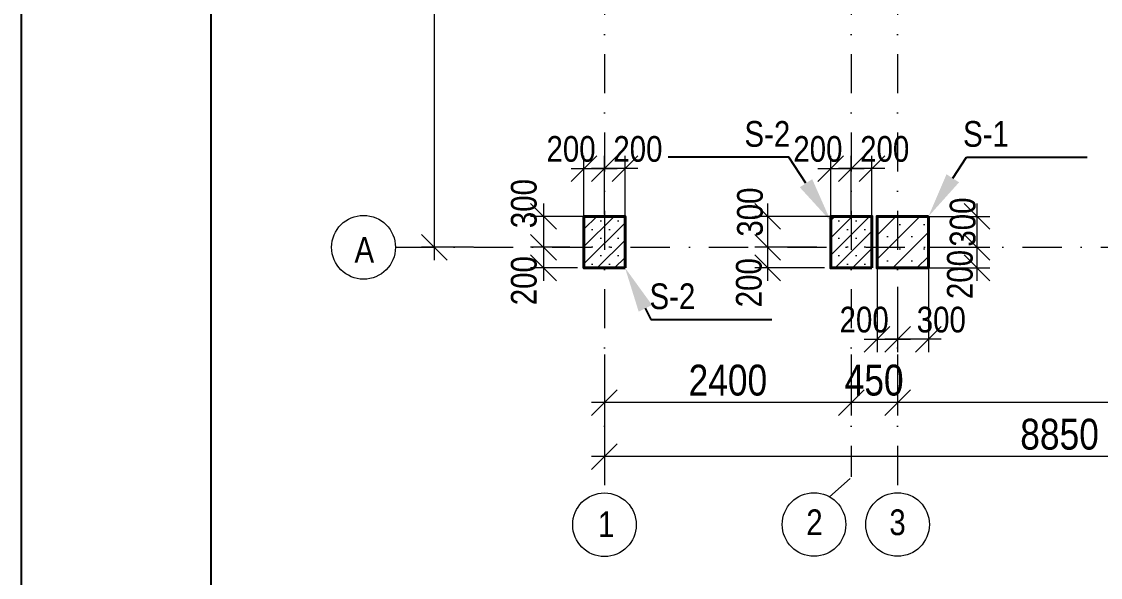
# Model space of a CAD drawing. Header units: millimetres. Extents: x -149347 to 251215, y -2929184 to -2541447.
# Drawn here: x -22970 to -12480, y -2570018 to -2564612 of the extents above; entities that cross this region are included whole.
import ezdxf
from ezdxf import colors
from ezdxf.entities.mleader import LeaderData, LeaderLine
from ezdxf.math import Vec2, Vec3

# ---------------------------------------------------------------- set-up
doc = ezdxf.new("R2010")
doc.units = ezdxf.units.MM
for name, pattern in [('CENTER', [1524, 952.5, -190.5, 190.5, -190.5]), ('DASHDOTX2', [50.8, 25.4, -12.7, 0, -12.7]), ('осевая', [50.8, 31.75, -6.35, 6.35, -6.35])]:
    doc.linetypes.add(name, pattern=pattern)
doc.layers.add('Калонлар', color=2, linetype='Continuous', lineweight=40)
doc.layers.add('оси', color=65, linetype='осевая', lineweight=9)
doc.styles.add('style1', font='A3TI(LA).TTF', dxfattribs={"height": 400})
doc.styles.add('style6', font='ARIALN.TTF', dxfattribs={"height": 300})
doc.dimstyles.new('DIM_100', dxfattribs={"dimscale": 100, "dimtxt": 250, "dimasz": 2.5, "dimexe": 1.25, "dimexo": 0.625, "dimtad": 1, "dimdec": 0, "dimtxsty": 'style1', "dimblk": 'OBLIQUE', "dimcen": 2.5, "dimdle": 1.25, "dimclrd": 251, "dimclre": 251, "dimaunit": 1, "dimadec": 3, "dimazin": 0, "dimtfac": 1, "dimtdec": 0, "dimtmove": 1, "dimatfit": 3, "dimfxl": 1.25, "dimlwd": 5, "dimlwe": 5, "dimarcsym": 0})

# ---------------------------------------------------------------- blocks, each defined once
blk = doc.blocks.new('mekteb')
at = {"color": 0, "lineweight": 25}
blk.add_line((99643, -1849866), (99643, -1821466), dxfattribs=at)
at = {"color": 0, "lineweight": 25, "ltscale": 15}
blk.add_line((101643, -1849366), (101643, -1821966), dxfattribs=at)
blk = doc.blocks.new('_Oblique')
at = {"color": 0, "linetype": 'ByBlock', "lineweight": -2}
blk.add_line((-0.5, -0.5), (0.5, 0.5), dxfattribs=at)
blk = doc.blocks.new('*D269')
at = {"color": 251, "lineweight": 5, "ltscale": 50, "transparency": 16777216}
for p, q in [((-14452, -2567849), (-14452, -2568442)), ((-8452, -2567849), (-8452, -2568442))]:
    blk.add_line(p, q, dxfattribs=at)
at = {"color": 251, "linetype": 'ByBlock', "lineweight": 5, "ltscale": 50, "transparency": 16777216}
blk.add_line((-8327, -2568317), (-14577, -2568317), dxfattribs=at)
at = {"layer": 'Defpoints', "color": 0, "lineweight": 15, "ltscale": 50, "transparency": 16777216}
for p in [(-14452, -2567787), (-8452, -2567787), (-14452, -2568317)]:
    blk.add_point(p, dxfattribs=at)
at = {"color": 251, "lineweight": 5, "ltscale": 50, "transparency": 16777216, "xscale": 250, "yscale": 250, "zscale": 250, "rotation": 180}
blk.add_blockref('_Oblique', (-14452, -2568317), dxfattribs=at)
at = {"color": 251, "lineweight": 5, "ltscale": 50, "transparency": 16777216, "xscale": 250, "yscale": 250, "zscale": 250}
blk.add_blockref('_Oblique', (-8452, -2568317), dxfattribs=at)
at = {"color": 0, "lineweight": 15, "ltscale": 50, "transparency": 16777216, "insert": (-11452, -2568101), "char_height": 300, "attachment_point": 5, "style": 'style6'}
blk.add_mtext('6000', dxfattribs=at)
blk = doc.blocks.new('*D237')
at = {"color": 251, "linetype": 'ByBlock', "lineweight": 5, "ltscale": 50, "transparency": 16777216}
blk.add_line((-13679, -2567132), (-13679, -2566682), dxfattribs=at)
at = {"color": 251, "lineweight": 5, "ltscale": 50, "transparency": 16777216}
for p, q in [((-14157, -2566807), (-13554, -2566807)), ((-14409, -2567007), (-13554, -2567007))]:
    blk.add_line(p, q, dxfattribs=at)
at = {"layer": 'Defpoints', "color": 0, "lineweight": 15, "ltscale": 50, "transparency": 16777216}
for p in [(-14220, -2566807), (-13679, -2566807), (-14472, -2567007)]:
    blk.add_point(p, dxfattribs=at)
at = {"color": 251, "lineweight": 5, "ltscale": 50, "transparency": 16777216, "xscale": 250, "yscale": 250, "zscale": 250}
for p, rotation in [((-13679, -2566807), 90), ((-13679, -2567007), 270)]:
    blk.add_blockref('_Oblique', p, dxfattribs=dict(at, rotation=rotation))
at = {"color": 0, "lineweight": 15, "ltscale": 50, "transparency": 16777216, "insert": (-13845, -2567072), "char_height": 300, "attachment_point": 5, "rotation": 90, "style": 'style6'}
blk.add_mtext('{\\H0.83333x;200}', dxfattribs=at)
blk = doc.blocks.new('*D238')
at = {"color": 251, "linetype": 'ByBlock', "lineweight": 5, "ltscale": 50, "transparency": 16777216}
blk.add_line((-13679, -2566932), (-13679, -2566382), dxfattribs=at)
at = {"color": 251, "lineweight": 5, "ltscale": 50, "transparency": 16777216}
for p, q in [((-14182, -2566507), (-13554, -2566507)), ((-14154, -2566807), (-13554, -2566807))]:
    blk.add_line(p, q, dxfattribs=at)
at = {"layer": 'Defpoints', "color": 0, "lineweight": 15, "ltscale": 50, "transparency": 16777216}
for p in [(-14245, -2566507), (-13679, -2566507), (-14217, -2566807)]:
    blk.add_point(p, dxfattribs=at)
at = {"color": 251, "lineweight": 5, "ltscale": 50, "transparency": 16777216, "xscale": 250, "yscale": 250, "zscale": 250}
for p, rotation in [((-13679, -2566507), 90), ((-13679, -2566807), 270)]:
    blk.add_blockref('_Oblique', p, dxfattribs=dict(at, rotation=rotation))
at = {"color": 0, "lineweight": 15, "ltscale": 50, "transparency": 16777216, "insert": (-13818, -2566562), "char_height": 300, "attachment_point": 5, "rotation": 90, "style": 'style6'}
blk.add_mtext('{\\H0.83333x;300}', dxfattribs=at)
blk = doc.blocks.new('*D242')
at = {"color": 251, "lineweight": 5, "ltscale": 50, "transparency": 16777216}
for p, q in [((-14902, -2567849), (-14902, -2568442)), ((-14452, -2567849), (-14452, -2568442))]:
    blk.add_line(p, q, dxfattribs=at)
at = {"color": 251, "linetype": 'ByBlock', "lineweight": 5, "ltscale": 50, "transparency": 16777216}
blk.add_line((-14327, -2568317), (-15027, -2568317), dxfattribs=at)
at = {"layer": 'Defpoints', "color": 0, "lineweight": 15, "ltscale": 50, "transparency": 16777216}
for p in [(-14902, -2567787), (-14452, -2567787), (-14902, -2568317)]:
    blk.add_point(p, dxfattribs=at)
at = {"color": 251, "lineweight": 5, "ltscale": 50, "transparency": 16777216, "xscale": 250, "yscale": 250, "zscale": 250, "rotation": 180}
blk.add_blockref('_Oblique', (-14902, -2568317), dxfattribs=at)
at = {"color": 251, "lineweight": 5, "ltscale": 50, "transparency": 16777216, "xscale": 250, "yscale": 250, "zscale": 250}
blk.add_blockref('_Oblique', (-14452, -2568317), dxfattribs=at)
at = {"color": 0, "lineweight": 15, "ltscale": 50, "transparency": 16777216, "insert": (-14680, -2568101), "char_height": 300, "attachment_point": 5, "style": 'style6'}
blk.add_mtext('450', dxfattribs=at)
blk = doc.blocks.new('*D250')
at = {"color": 251, "lineweight": 5, "ltscale": 50, "transparency": 16777216}
for p, q in [((-14152, -2566847), (-14152, -2567827)), ((-14452, -2567192), (-14452, -2567827))]:
    blk.add_line(p, q, dxfattribs=at)
at = {"color": 251, "linetype": 'ByBlock', "lineweight": 5, "ltscale": 50, "transparency": 16777216}
blk.add_line((-14027, -2567702), (-14577, -2567702), dxfattribs=at)
at = {"layer": 'Defpoints', "color": 0, "lineweight": 15, "ltscale": 50, "transparency": 16777216}
for p in [(-14152, -2566784), (-14452, -2567129), (-14452, -2567702)]:
    blk.add_point(p, dxfattribs=at)
at = {"color": 251, "lineweight": 5, "ltscale": 50, "transparency": 16777216, "xscale": 250, "yscale": 250, "zscale": 250, "rotation": 180}
blk.add_blockref('_Oblique', (-14452, -2567702), dxfattribs=at)
at = {"color": 251, "lineweight": 5, "ltscale": 50, "transparency": 16777216, "xscale": 250, "yscale": 250, "zscale": 250}
blk.add_blockref('_Oblique', (-14152, -2567702), dxfattribs=at)
at = {"color": 0, "lineweight": 15, "ltscale": 50, "transparency": 16777216, "insert": (-14027, -2567512), "char_height": 300, "attachment_point": 5, "style": 'style6'}
blk.add_mtext('{\\H0.83333x;300}', dxfattribs=at)
blk = doc.blocks.new('*D251')
at = {"color": 251, "lineweight": 5, "ltscale": 50, "transparency": 16777216}
for p, q in [((-14652, -2566847), (-14652, -2567827)), ((-14452, -2567192), (-14452, -2567827))]:
    blk.add_line(p, q, dxfattribs=at)
at = {"color": 251, "linetype": 'ByBlock', "lineweight": 5, "ltscale": 50, "transparency": 16777216}
blk.add_line((-14777, -2567702), (-14327, -2567702), dxfattribs=at)
at = {"layer": 'Defpoints', "color": 0, "lineweight": 15, "ltscale": 50, "transparency": 16777216}
for p in [(-14652, -2566784), (-14452, -2567129), (-14452, -2567702)]:
    blk.add_point(p, dxfattribs=at)
at = {"color": 251, "lineweight": 5, "ltscale": 50, "transparency": 16777216, "xscale": 250, "yscale": 250, "zscale": 250, "rotation": 180}
blk.add_blockref('_Oblique', (-14652, -2567702), dxfattribs=at)
at = {"color": 251, "lineweight": 5, "ltscale": 50, "transparency": 16777216, "xscale": 250, "yscale": 250, "zscale": 250}
blk.add_blockref('_Oblique', (-14452, -2567702), dxfattribs=at)
at = {"color": 0, "lineweight": 15, "ltscale": 50, "transparency": 16777216, "insert": (-14777, -2567512), "char_height": 300, "attachment_point": 5, "style": 'style6'}
blk.add_mtext('{\\H0.83333x;200}', dxfattribs=at)
blk = doc.blocks.new('*D255')
at = {"color": 251, "linetype": 'ByBlock', "lineweight": 5, "ltscale": 50, "transparency": 16777216}
blk.add_line((-15716, -2566382), (-15716, -2566932), dxfattribs=at)
at = {"color": 251, "lineweight": 5, "ltscale": 50, "transparency": 16777216}
for p, q in [((-15106, -2566507), (-15841, -2566507)), ((-15238, -2566807), (-15841, -2566807))]:
    blk.add_line(p, q, dxfattribs=at)
at = {"layer": 'Defpoints', "color": 0, "lineweight": 15, "ltscale": 50, "transparency": 16777216}
for p in [(-15044, -2566507), (-15716, -2566807), (-15175, -2566807)]:
    blk.add_point(p, dxfattribs=at)
at = {"color": 251, "lineweight": 5, "ltscale": 50, "transparency": 16777216, "xscale": 250, "yscale": 250, "zscale": 250}
for p, rotation in [((-15716, -2566507), 90), ((-15716, -2566807), 270)]:
    blk.add_blockref('_Oblique', p, dxfattribs=dict(at, rotation=rotation))
at = {"color": 0, "lineweight": 15, "ltscale": 50, "transparency": 16777216, "insert": (-15886, -2566465), "char_height": 300, "attachment_point": 5, "rotation": 90, "style": 'style6'}
blk.add_mtext('{\\H0.83333x;300}', dxfattribs=at)
blk = doc.blocks.new('*D256')
at = {"color": 251, "linetype": 'ByBlock', "lineweight": 5, "ltscale": 50, "transparency": 16777216}
blk.add_line((-15716, -2566682), (-15716, -2567132), dxfattribs=at)
at = {"color": 251, "lineweight": 5, "ltscale": 50, "transparency": 16777216}
for p, q in [((-15241, -2566807), (-15841, -2566807)), ((-15164, -2567007), (-15841, -2567007))]:
    blk.add_line(p, q, dxfattribs=at)
at = {"layer": 'Defpoints', "color": 0, "lineweight": 15, "ltscale": 50, "transparency": 16777216}
for p in [(-15178, -2566807), (-15716, -2567007), (-15102, -2567007)]:
    blk.add_point(p, dxfattribs=at)
at = {"color": 251, "lineweight": 5, "ltscale": 50, "transparency": 16777216, "xscale": 250, "yscale": 250, "zscale": 250}
for p, rotation in [((-15716, -2566807), 90), ((-15716, -2567007), 270)]:
    blk.add_blockref('_Oblique', p, dxfattribs=dict(at, rotation=rotation))
at = {"color": 0, "lineweight": 15, "ltscale": 50, "transparency": 16777216, "insert": (-15897, -2567152), "char_height": 300, "attachment_point": 5, "rotation": 90, "style": 'style6'}
blk.add_mtext('{\\H0.83333x;200}', dxfattribs=at)
blk = doc.blocks.new('*D258')
at = {"color": 251, "lineweight": 5, "ltscale": 50, "transparency": 16777216}
for p, q in [((-15102, -2566625), (-15102, -2565917)), ((-14902, -2566488), (-14902, -2565917))]:
    blk.add_line(p, q, dxfattribs=at)
at = {"color": 251, "linetype": 'ByBlock', "lineweight": 5, "ltscale": 50, "transparency": 16777216}
blk.add_line((-15227, -2566042), (-14777, -2566042), dxfattribs=at)
at = {"layer": 'Defpoints', "color": 0, "lineweight": 15, "ltscale": 50, "transparency": 16777216}
for p in [(-14902, -2566042), (-14902, -2566551), (-15102, -2566687)]:
    blk.add_point(p, dxfattribs=at)
at = {"color": 251, "lineweight": 5, "ltscale": 50, "transparency": 16777216, "xscale": 250, "yscale": 250, "zscale": 250, "rotation": 180}
blk.add_blockref('_Oblique', (-15102, -2566042), dxfattribs=at)
at = {"color": 251, "lineweight": 5, "ltscale": 50, "transparency": 16777216, "xscale": 250, "yscale": 250, "zscale": 250}
blk.add_blockref('_Oblique', (-14902, -2566042), dxfattribs=at)
at = {"color": 0, "lineweight": 15, "ltscale": 50, "transparency": 16777216, "insert": (-15227, -2565852), "char_height": 300, "attachment_point": 5, "style": 'style6'}
blk.add_mtext('{\\H0.83333x;200}', dxfattribs=at)
blk = doc.blocks.new('*D259')
at = {"color": 251, "lineweight": 5, "ltscale": 50, "transparency": 16777216}
for p, q in [((-14902, -2566488), (-14902, -2565917)), ((-14702, -2566625), (-14702, -2565917))]:
    blk.add_line(p, q, dxfattribs=at)
at = {"color": 251, "linetype": 'ByBlock', "lineweight": 5, "ltscale": 50, "transparency": 16777216}
blk.add_line((-14577, -2566042), (-15027, -2566042), dxfattribs=at)
at = {"layer": 'Defpoints', "color": 0, "lineweight": 15, "ltscale": 50, "transparency": 16777216}
for p in [(-14902, -2566042), (-14902, -2566551), (-14702, -2566687)]:
    blk.add_point(p, dxfattribs=at)
at = {"color": 251, "lineweight": 5, "ltscale": 50, "transparency": 16777216, "xscale": 250, "yscale": 250, "zscale": 250, "rotation": 180}
blk.add_blockref('_Oblique', (-14902, -2566042), dxfattribs=at)
at = {"color": 251, "lineweight": 5, "ltscale": 50, "transparency": 16777216, "xscale": 250, "yscale": 250, "zscale": 250}
blk.add_blockref('_Oblique', (-14702, -2566042), dxfattribs=at)
at = {"color": 0, "lineweight": 15, "ltscale": 50, "transparency": 16777216, "insert": (-14577, -2565852), "char_height": 300, "attachment_point": 5, "style": 'style6'}
blk.add_mtext('{\\H0.83333x;200}', dxfattribs=at)
blk = doc.blocks.new('*D260')
at = {"color": 251, "lineweight": 5, "ltscale": 50, "transparency": 16777216}
for p, q in [((-17302, -2567849), (-17302, -2568442)), ((-14902, -2567849), (-14902, -2568442))]:
    blk.add_line(p, q, dxfattribs=at)
at = {"color": 251, "linetype": 'ByBlock', "lineweight": 5, "ltscale": 50, "transparency": 16777216}
blk.add_line((-14777, -2568317), (-17427, -2568317), dxfattribs=at)
at = {"layer": 'Defpoints', "color": 0, "lineweight": 15, "ltscale": 50, "transparency": 16777216}
for p in [(-17302, -2567787), (-14902, -2567787), (-17302, -2568317)]:
    blk.add_point(p, dxfattribs=at)
at = {"color": 251, "lineweight": 5, "ltscale": 50, "transparency": 16777216, "xscale": 250, "yscale": 250, "zscale": 250, "rotation": 180}
blk.add_blockref('_Oblique', (-17302, -2568317), dxfattribs=at)
at = {"color": 251, "lineweight": 5, "ltscale": 50, "transparency": 16777216, "xscale": 250, "yscale": 250, "zscale": 250}
blk.add_blockref('_Oblique', (-14902, -2568317), dxfattribs=at)
at = {"color": 0, "lineweight": 15, "ltscale": 50, "transparency": 16777216, "insert": (-16102, -2568101), "char_height": 300, "attachment_point": 5, "style": 'style6'}
blk.add_mtext('2400', dxfattribs=at)
blk = doc.blocks.new('*D265')
at = {"color": 251, "linetype": 'ByBlock', "lineweight": 5, "ltscale": 50, "transparency": 16777216}
blk.add_line((-17895, -2566382), (-17895, -2566932), dxfattribs=at)
at = {"color": 251, "lineweight": 5, "ltscale": 50, "transparency": 16777216}
for p, q in [((-17506, -2566507), (-18020, -2566507)), ((-17638, -2566807), (-18020, -2566807))]:
    blk.add_line(p, q, dxfattribs=at)
at = {"layer": 'Defpoints', "color": 0, "lineweight": 15, "ltscale": 50, "transparency": 16777216}
for p in [(-17444, -2566507), (-17895, -2566807), (-17575, -2566807)]:
    blk.add_point(p, dxfattribs=at)
at = {"color": 251, "lineweight": 5, "ltscale": 50, "transparency": 16777216, "xscale": 250, "yscale": 250, "zscale": 250}
for p, rotation in [((-17895, -2566507), 90), ((-17895, -2566807), 270)]:
    blk.add_blockref('_Oblique', p, dxfattribs=dict(at, rotation=rotation))
at = {"color": 0, "lineweight": 15, "ltscale": 50, "transparency": 16777216, "insert": (-18085, -2566382), "char_height": 300, "attachment_point": 5, "rotation": 90, "style": 'style6'}
blk.add_mtext('{\\H0.83333x;300}', dxfattribs=at)
blk = doc.blocks.new('*D266')
at = {"color": 251, "linetype": 'ByBlock', "lineweight": 5, "ltscale": 50, "transparency": 16777216}
blk.add_line((-17895, -2566682), (-17895, -2567132), dxfattribs=at)
at = {"color": 251, "lineweight": 5, "ltscale": 50, "transparency": 16777216}
for p, q in [((-17641, -2566807), (-18020, -2566807)), ((-17564, -2567007), (-18020, -2567007))]:
    blk.add_line(p, q, dxfattribs=at)
at = {"layer": 'Defpoints', "color": 0, "lineweight": 15, "ltscale": 50, "transparency": 16777216}
for p in [(-17578, -2566807), (-17895, -2567007), (-17502, -2567007)]:
    blk.add_point(p, dxfattribs=at)
at = {"color": 251, "lineweight": 5, "ltscale": 50, "transparency": 16777216, "xscale": 250, "yscale": 250, "zscale": 250}
for p, rotation in [((-17895, -2566807), 90), ((-17895, -2567007), 270)]:
    blk.add_blockref('_Oblique', p, dxfattribs=dict(at, rotation=rotation))
at = {"color": 0, "lineweight": 15, "ltscale": 50, "transparency": 16777216, "insert": (-18085, -2567132), "char_height": 300, "attachment_point": 5, "rotation": 90, "style": 'style6'}
blk.add_mtext('{\\H0.83333x;200}', dxfattribs=at)
blk = doc.blocks.new('*D267')
at = {"color": 251, "lineweight": 5, "ltscale": 50, "transparency": 16777216}
for p, q in [((-17502, -2566625), (-17502, -2565917)), ((-17302, -2566488), (-17302, -2565917))]:
    blk.add_line(p, q, dxfattribs=at)
at = {"color": 251, "linetype": 'ByBlock', "lineweight": 5, "ltscale": 50, "transparency": 16777216}
blk.add_line((-17627, -2566042), (-17177, -2566042), dxfattribs=at)
at = {"layer": 'Defpoints', "color": 0, "lineweight": 15, "ltscale": 50, "transparency": 16777216}
for p in [(-17302, -2566042), (-17302, -2566551), (-17502, -2566687)]:
    blk.add_point(p, dxfattribs=at)
at = {"color": 251, "lineweight": 5, "ltscale": 50, "transparency": 16777216, "xscale": 250, "yscale": 250, "zscale": 250, "rotation": 180}
blk.add_blockref('_Oblique', (-17502, -2566042), dxfattribs=at)
at = {"color": 251, "lineweight": 5, "ltscale": 50, "transparency": 16777216, "xscale": 250, "yscale": 250, "zscale": 250}
blk.add_blockref('_Oblique', (-17302, -2566042), dxfattribs=at)
at = {"color": 0, "lineweight": 15, "ltscale": 50, "transparency": 16777216, "insert": (-17627, -2565852), "char_height": 300, "attachment_point": 5, "style": 'style6'}
blk.add_mtext('{\\H0.83333x;200}', dxfattribs=at)
blk = doc.blocks.new('*D268')
at = {"color": 251, "lineweight": 5, "ltscale": 50, "transparency": 16777216}
for p, q in [((-17302, -2566488), (-17302, -2565917)), ((-17102, -2566625), (-17102, -2565917))]:
    blk.add_line(p, q, dxfattribs=at)
at = {"color": 251, "linetype": 'ByBlock', "lineweight": 5, "ltscale": 50, "transparency": 16777216}
blk.add_line((-16977, -2566042), (-17427, -2566042), dxfattribs=at)
at = {"layer": 'Defpoints', "color": 0, "lineweight": 15, "ltscale": 50, "transparency": 16777216}
for p in [(-17302, -2566042), (-17302, -2566551), (-17102, -2566687)]:
    blk.add_point(p, dxfattribs=at)
at = {"color": 251, "lineweight": 5, "ltscale": 50, "transparency": 16777216, "xscale": 250, "yscale": 250, "zscale": 250, "rotation": 180}
blk.add_blockref('_Oblique', (-17302, -2566042), dxfattribs=at)
at = {"color": 251, "lineweight": 5, "ltscale": 50, "transparency": 16777216, "xscale": 250, "yscale": 250, "zscale": 250}
blk.add_blockref('_Oblique', (-17102, -2566042), dxfattribs=at)
at = {"color": 0, "lineweight": 15, "ltscale": 50, "transparency": 16777216, "insert": (-16977, -2565852), "char_height": 300, "attachment_point": 5, "style": 'style6'}
blk.add_mtext('{\\H0.83333x;200}', dxfattribs=at)
blk = doc.blocks.new('*D234')
at = {"color": 251, "linetype": 'ByBlock', "lineweight": 5, "ltscale": 50, "transparency": 16777216}
blk.add_line((-18957, -2560682), (-18957, -2566932), dxfattribs=at)
at = {"color": 251, "lineweight": 5, "ltscale": 50, "transparency": 16777216}
for p, q in [((-18575, -2560807), (-19082, -2560807)), ((-18575, -2566807), (-19082, -2566807))]:
    blk.add_line(p, q, dxfattribs=at)
at = {"layer": 'Defpoints', "color": 0, "lineweight": 15, "ltscale": 50, "transparency": 16777216}
for p in [(-18512, -2560807), (-18957, -2566807), (-18512, -2566807)]:
    blk.add_point(p, dxfattribs=at)
at = {"color": 251, "lineweight": 5, "ltscale": 50, "transparency": 16777216, "xscale": 250, "yscale": 250, "zscale": 250}
for p, rotation in [((-18957, -2560807), 90), ((-18957, -2566807), 270)]:
    blk.add_blockref('_Oblique', p, dxfattribs=dict(at, rotation=rotation))
at = {"color": 0, "lineweight": 15, "ltscale": 50, "transparency": 16777216, "insert": (-19173, -2563807), "char_height": 300, "attachment_point": 5, "rotation": 90, "style": 'style6'}
blk.add_mtext('6000', dxfattribs=at)
blk = doc.blocks.new('*D270')
at = {"color": 251, "lineweight": 5, "ltscale": 50, "transparency": 16777216}
for p, q in [((-17302, -2568379), (-17302, -2568968)), ((-8452, -2568379), (-8452, -2568968))]:
    blk.add_line(p, q, dxfattribs=at)
at = {"color": 251, "linetype": 'ByBlock', "lineweight": 5, "ltscale": 50, "transparency": 16777216}
blk.add_line((-8327, -2568843), (-17427, -2568843), dxfattribs=at)
at = {"layer": 'Defpoints', "color": 0, "lineweight": 15, "ltscale": 50, "transparency": 16777216}
for p in [(-17302, -2568317), (-8452, -2568317), (-17302, -2568843)]:
    blk.add_point(p, dxfattribs=at)
at = {"color": 251, "lineweight": 5, "ltscale": 50, "transparency": 16777216, "xscale": 250, "yscale": 250, "zscale": 250, "rotation": 180}
blk.add_blockref('_Oblique', (-17302, -2568843), dxfattribs=at)
at = {"color": 251, "lineweight": 5, "ltscale": 50, "transparency": 16777216, "xscale": 250, "yscale": 250, "zscale": 250}
blk.add_blockref('_Oblique', (-8452, -2568843), dxfattribs=at)
at = {"color": 0, "lineweight": 15, "ltscale": 50, "transparency": 16777216, "insert": (-12877, -2568627), "char_height": 300, "attachment_point": 5, "style": 'style6'}
blk.add_mtext('8850', dxfattribs=at)

msp = doc.modelspace()

# ---------------------------------------------------------------- hatches: boundary and pattern name
at = {"lineweight": 15, "ltscale": 50}
h = msp.add_hatch(dxfattribs=at)
h.set_pattern_fill('SACNCR', color=4, scale=50)
h.set_pattern_definition([(45, (-577200.02, -4062.64), (-84.189901, 84.189901), []), (45, (-577115.83, -4062.64), (-84.189901, 84.189901), [0, -119.0625])])
h.paths.add_polyline_path([(-17501.9593, -2567006.88073), (-17101.9593, -2567006.88073), (-17101.9593, -2566506.88073), (-17501.9593, -2566506.88073)])
h = msp.add_hatch(dxfattribs=at)
h.set_pattern_fill('SACNCR', color=4, scale=50)
h.set_pattern_definition([(45, (-579600.02, -4062.64), (-84.189901, 84.189901), []), (45, (-579515.83, -4062.64), (-84.189901, 84.189901), [0, -119.0625])])
h.paths.add_polyline_path([(-15101.9593, -2567006.88073), (-14701.9593, -2567006.88073), (-14701.9593, -2566506.88073), (-15101.9593, -2566506.88073)])
h = msp.add_hatch(dxfattribs=at)
h.set_pattern_fill('SACNCR', color=4, scale=70)
h.set_pattern_definition([(45, (-812971.96, 26935.38), (-117.865862, 117.865862), []), (45, (-812854.1, 26935.38), (-117.865862, 117.865862), [0, -166.6875])])
h.paths.add_polyline_path([(-14651.9593, -2567006.88073), (-14151.9593, -2567006.88073), (-14151.9593, -2566506.88073), (-14651.9593, -2566506.88073)])

# ---------------------------------------------------------------- linework, layer by layer
at = {"color": 1, "linetype": 'DASHDOTX2', "lineweight": 13, "ltscale": 15}
for p, q in [((-17301.9593, -2559592.8642), (-17301.9593, -2569196.7443)), ((-14901.9593, -2559592.8642), (-14901.9593, -2569038.36587)), ((-14451.9593, -2559592.8642), (-14451.9593, -2569193.91104)), ((-19334.12676, -2566806.88073), (-7042.98978, -2566806.88073))]:
    msp.add_line(p, q, dxfattribs=at)
at = {"color": 231, "lineweight": 15, "ltscale": 50}
for centre, radius in [((-19644.46729, -2566806.88073), 310.34053), ((-15264.90884, -2569503.07726), 309.16622), ((-14451.9593, -2569503.07726), 309.16622), ((-17301.9593, -2569505.91052), 309.16622)]:
    msp.add_circle(centre, radius, dxfattribs=at)
at = {"layer": 'Калонлар', "color": 3}
for points in [[(-17101.9593, -2567006.88073), (-17101.9593, -2566506.88073), (-17501.9593, -2566506.88073), (-17501.9593, -2567006.88073)], [(-14701.9593, -2567006.88073), (-14701.9593, -2566506.88073), (-15101.9593, -2566506.88073), (-15101.9593, -2567006.88073)]]:
    msp.add_lwpolyline(points, close=True, dxfattribs=at)
at = {"layer": 'Калонлар', "color": 1}
msp.add_lwpolyline([(-14151.9593, -2566506.88073), (-14151.9593, -2567006.88073), (-14651.9593, -2567006.88073), (-14651.9593, -2566506.88073)], close=True, dxfattribs=at)
at = {"layer": 'оси', "color": 59, "linetype": 'CENTER', "ltscale": 20, "true_color": 0x5c5330}
msp.add_line((-15112.48375, -2569234.09707), (-14912.06649, -2569054.85482), dxfattribs=at)

# ---------------------------------------------------------------- block references
at = {"lineweight": 15, "xscale": 0.921676330974804, "yscale": 0.921676330974804, "zscale": 0.921676330974804}
msp.add_blockref('mekteb', (-114808.40342, -874519.4486), dxfattribs=at)

# ---------------------------------------------------------------- texts
at = {"color": 231, "lineweight": 15, "ltscale": 50, "char_height": 250, "style": 'style6'}
for s, insert, attachment_point in [('{\\fArial Narrow|b0|i0|c238|p34;A}', (-19732.67247, -2566956.41871), 7), ('{\\fArial Narrow|b0|i0|c238|p34;1}', (-17365.16362, -2569375.62867), 1), ('{\\fArial Narrow|b0|i0|c238|p34;2}', (-15339.74539, -2569356.60411), 1), ('{\\fArial Narrow|b0|i0|c238|p34;3}', (-14532.16762, -2569356.52364), 1)]:
    msp.add_mtext_dynamic_manual_height_columns(s, width=157.5516269, gutter_width=12.5, heights=[0], dxfattribs=dict(at, insert=insert, attachment_point=attachment_point))

# ---------------------------------------------------------------- dimensions: what is measured, and where the dimension line sits
at = {"color": 231, "lineweight": 15, "ltscale": 50}
for base, p1, p2, angle, picture, middle in [((-18957.43965, -2566806.88073), (-18512.10834, -2560806.88073), (-18512.10834, -2566806.88073), 90, '*D234', (-19173.11155, -2563806.88073)), ((-17301.9593, -2568316.7082), (-14901.9593, -2567786.85144), (-17301.9593, -2567786.85144), 180, '*D260', (-16101.9593, -2568101.03631)), ((-14451.9593, -2568316.7082), (-8451.9593, -2567786.85144), (-14451.9593, -2567786.85144), 180, '*D269', (-11451.9593, -2568101.03631)), ((-17301.9593, -2568842.98983), (-8451.9593, -2568316.7082), (-17301.9593, -2568316.7082), 180, '*D270', (-12876.9593, -2568627.31793))]:
    dim = msp.add_linear_dim(base=base, p1=p1, p2=p2, angle=angle, dimstyle='DIM_100', override={"dimtxsty": 'style6'}, dxfattribs=at)
    dim.commit()
    dim.dimension.update_dxf_attribs({"geometry": picture, "text_midpoint": middle})
for base, p1, p2, angle, picture, middle in [((-17301.9593, -2566042.46693), (-17501.9593, -2566687.29022), (-17301.9593, -2566550.89487), 0, '*D267', (-17626.9593, -2566042.46693)), ((-17301.9593, -2566042.46693), (-17101.9593, -2566687.29022), (-17301.9593, -2566550.89487), 180, '*D268', (-16976.9593, -2566042.46693)), ((-14901.9593, -2566042.46693), (-15101.9593, -2566687.29022), (-14901.9593, -2566550.89487), 0, '*D258', (-15226.9593, -2566042.46693)), ((-14901.9593, -2566042.46693), (-14701.9593, -2566687.29022), (-14901.9593, -2566550.89487), 180, '*D259', (-14576.9593, -2566042.46693)), ((-17895.30512, -2566806.88073), (-17443.90168, -2566506.88073), (-17575.36448, -2566806.88073), 90, '*D265', (-17895.30512, -2566381.88073)), ((-15715.99335, -2566806.88073), (-15043.90168, -2566506.88073), (-15175.36448, -2566806.88073), 90, '*D255', (-15695.5966, -2566464.99611)), ((-13679.02021, -2566507.31695), (-14216.89328, -2566806.88073), (-14244.83642, -2566507.31695), 270, '*D238', (-13627.93181, -2566561.79125)), ((-17895.30512, -2567006.88073), (-17578.12029, -2566806.88073), (-17501.9593, -2567006.88073), 90, '*D266', (-17895.30512, -2567131.88073)), ((-15715.99335, -2567006.88073), (-15178.12029, -2566806.88073), (-15101.9593, -2567006.88073), 90, '*D256', (-15706.78753, -2567151.94269)), ((-13679.02021, -2566806.88073), (-14471.9593, -2567006.88073), (-14219.64908, -2566806.88073), 270, '*D237', (-13654.73829, -2567071.54386)), ((-14451.9593, -2567702.43755), (-14651.9593, -2566784.38073), (-14451.9593, -2567129.14324), 0, '*D251', (-14776.9593, -2567702.43755)), ((-14451.9593, -2567702.43755), (-14151.9593, -2566784.38073), (-14451.9593, -2567129.14324), 180, '*D250', (-14026.9593, -2567702.43755))]:
    dim = msp.add_linear_dim(base=base, p1=p1, p2=p2, angle=angle, text='{\\H0.83333x;<>}', dimstyle='DIM_100', override={"dimtxsty": 'style6'}, dxfattribs=at)
    dim.commit()
    dim.dimension.update_dxf_attribs({"geometry": picture, "text_midpoint": middle, "dimtype": 160})
dim = msp.add_linear_dim(base=(-14901.9593, -2568316.7082), p1=(-14451.9593, -2567786.85144), p2=(-14901.9593, -2567786.85144), angle=180, dimstyle='DIM_100', override={"dimtxsty": 'style6'}, dxfattribs=at)
dim.commit()
dim.dimension.update_dxf_attribs({"geometry": '*D242', "text_midpoint": (-14679.84098, -2568316.7082), "dimtype": 160})

# ---------------------------------------------------------------- leaders
at = {"color": 3, "linetype": 'ByBlock', "lineweight": 9}
ml = msp.add_multileader_mtext('Standard', dxfattribs=at)
ml.set_content('{\\fArial Narrow|b0|i0|c238|p34;\\H0.83333x;\\C256;S-2\\H1.2x;      }', color=3, style='style6')
ml.set_leader_properties()
ml.build(insert=Vec2(0, 0))
ml.multileader.update_dxf_attribs({"text_left_attachment_type": 6, "text_right_attachment_type": 6, "dogleg_length": 0.36, "arrow_head_size": 440})
ctx = ml.context
ctx.base_point, ctx.char_height, ctx.arrow_head_size, ctx.landing_gap_size, ctx.plane_origin = Vec3(-15927.10804, -2565929.2006), 300, 440, 0.198, Vec3(-7779.82144, -2559147.68824)
ctx.left_attachment, ctx.right_attachment, ctx.text_align_type = 6, 6, 1
notes = []
notes.append((ctx, [(0, (1, 1, 0), (-15508.89123, -2565929.2006), (-1, 0), 0.36, [(0, [(-15101.9593, -2566552.3715)], 0, [])])]))
ctx.mtext.insert, ctx.mtext.alignment, ctx.mtext.flow_direction = Vec3(-15718.17963, -2565579.2008), 2, 5
ml = msp.add_multileader_mtext('Standard', dxfattribs=at)
ml.set_content('{\\fArial Narrow|b0|i0|c238|p34;\\H0.83333x;\\C256;S-1\\H1.2x;      }', color=3, style='style6')
ml.set_leader_properties()
ml.build(insert=Vec2(0, 0))
ml.multileader.update_dxf_attribs({"text_left_attachment_type": 6, "text_right_attachment_type": 6, "dogleg_length": 0.36, "arrow_head_size": 440})
ctx = ml.context
ctx.base_point, ctx.char_height, ctx.arrow_head_size, ctx.landing_gap_size, ctx.plane_origin = Vec3(-13782.59736, -2565929.2006), 300, 440, 0.198, Vec3(-5666.0064, -2559147.68824)
ctx.left_attachment, ctx.right_attachment, ctx.text_align_type = 6, 6, 1
notes.append((ctx, [(1, (1, 1, 0), (-13782.95736, -2565929.2006), (1, 0), 0.36, [(0, [(-14151.9593, -2566506.88073)], 0, [])])]))
ctx.mtext.insert, ctx.mtext.alignment, ctx.mtext.flow_direction = Vec3(-13592.59794, -2565579.2008), 2, 5
ml = msp.add_multileader_mtext('Standard', dxfattribs=at)
ml.set_content('{\\fArial Narrow|b0|i0|c238|p34;\\H0.83333x;\\C256;S-2\\H1.2x;      }', color=3, style='style6')
ml.set_leader_properties()
ml.build(insert=Vec2(0, 0))
ml.multileader.update_dxf_attribs({"text_left_attachment_type": 6, "text_right_attachment_type": 6, "dogleg_length": 0.36, "arrow_head_size": 440})
ctx = ml.context
ctx.base_point, ctx.char_height, ctx.arrow_head_size, ctx.landing_gap_size, ctx.plane_origin = Vec3(-16850.2576, -2567508.37325), 300, 440, 0.198, Vec3(-8694.27389, -2560726.86089)
ctx.left_attachment, ctx.right_attachment, ctx.text_align_type = 6, 6, 1
notes.append((ctx, [(1, (1, 1, 0), (-16850.6176, -2567508.37325), (1, 0), 0.36, [(0, [(-17101.9593, -2567006.88073)], 0, [])])]))
ctx.mtext.insert, ctx.mtext.alignment, ctx.mtext.flow_direction = Vec3(-16641.32919, -2567158.37345), 2, 5
for ctx, leaders in notes:
    for number, flags, end, landing, length, lines in leaders:
        leader = LeaderData()
        leader.index, (leader.has_last_leader_line, leader.has_dogleg_vector, leader.attachment_direction) = number, flags
        leader.last_leader_point, leader.dogleg_vector, leader.dogleg_length = Vec3(end), Vec3(landing), length
        for number, points, colour, breaks in lines:
            line = LeaderLine()
            line.index, line.vertices, line.color, line.breaks = number, Vec3.list(points), colors.encode_raw_color(colour), breaks
            leader.lines.append(line)
        ctx.leaders.append(leader)

doc.saveas('drawing.dxf')
